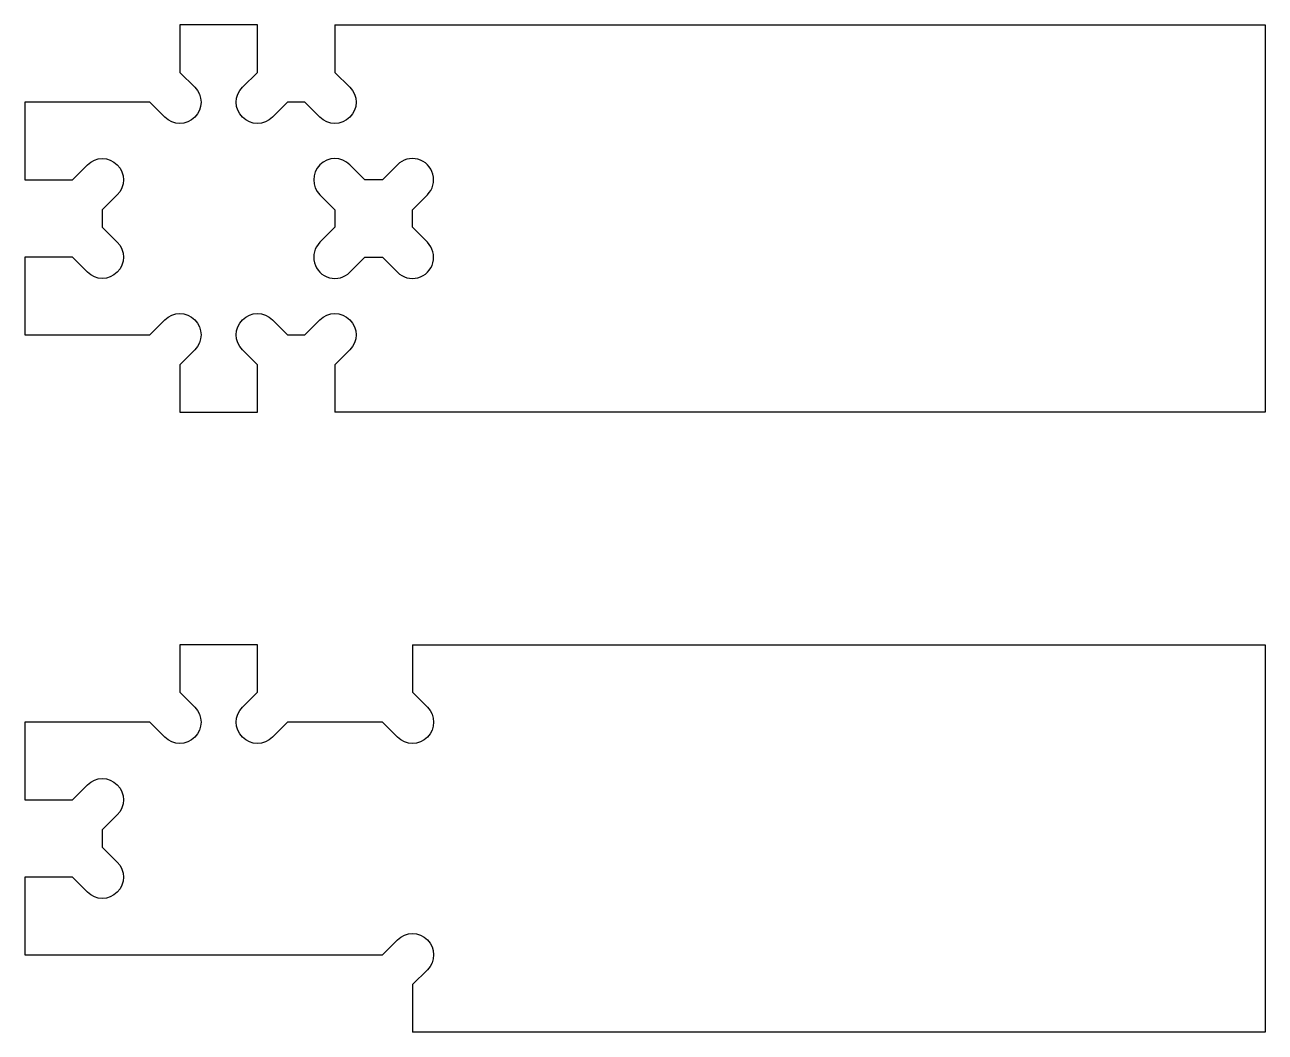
# Model space of a CAD drawing. Extents: x 120 to 360, y -142 to 53.
import ezdxf

# ---------------------------------------------------------------- set-up
doc = ezdxf.new("R2010")
doc.units = 0
doc.layers.add('1', color=7, linetype='CONTINUOUS')

msp = doc.modelspace()

# ---------------------------------------------------------------- linework, layer by layer
at = {"layer": '1', "color": 7, "linetype": 'CONTINUOUS'}
for points in [[(179.99881, 52.50022), (179.99881, 43.2985), (179.99881, 43.2985), (182.89795, 40.39936), (182.89795, 40.399361, -0.999999), (177.099674, 34.601085), (177.09967, 34.60108), (174.20053, 37.50022), (174.20053, 37.50022), (170.79709, 37.50022), (170.79709, 37.50022), (167.89794, 34.60108), (167.89794, 34.601085, -0.999998), (162.09967, 40.399355), (162.09967, 40.39936), (164.99881, 43.2985), (164.99881, 43.2985), (164.99881, 52.50022), (164.99881, 52.50022), (149.99881, 52.50022), (149.99881, 52.50022), (149.99881, 43.2985), (149.99881, 43.2985), (152.89795, 40.39936), (152.89795, 40.399361, -0.999999), (147.099674, 34.601085), (147.09967, 34.60108), (144.20053, 37.50022), (144.20053, 37.50022), (119.99881, 37.50022), (119.99881, 37.50022), (119.99881, 22.50022), (119.99881, 22.50022), (129.20053, 22.50022), (129.20053, 22.50022), (132.09967, 25.39936), (132.099674, 25.399365, -0.999999), (137.89795, 19.601089), (137.89795, 19.60108), (134.99881, 16.70194), (134.99881, 16.70194), (134.99881, 13.2985), (134.99881, 13.2985), (137.89795, 10.39936), (137.89795, 10.399361, -0.999999), (132.099674, 4.601085), (132.09967, 4.60108), (129.20053, 7.50022), (129.20053, 7.50022), (119.99881, 7.50022), (119.99881, 7.50022), (119.99881, -7.49978), (119.99881, -7.49978), (144.20053, -7.49978), (144.20053, -7.49978), (147.09967, -4.60064), (147.099674, -4.600635, -0.999999), (152.89795, -10.398911), (152.89795, -10.39892), (149.99881, -13.29805), (149.99881, -13.29805), (149.99881, -22.49977), (149.99881, -22.49977), (164.99881, -22.49977), (164.99881, -22.49977), (164.99881, -13.29805), (164.99881, -13.29805), (162.09967, -10.39892), (162.09967, -10.398911, -0.999999), (167.897946, -4.600635), (167.89795, -4.60064), (170.79709, -7.49978), (170.79709, -7.49978), (174.20053, -7.49978), (174.20053, -7.49978), (177.09967, -4.60064), (177.099674, -4.600635, -0.999999), (182.89795, -10.398911), (182.89795, -10.39892), (179.99881, -13.29805), (179.99881, -13.29805), (179.99881, -22.49977)], [(194.99881, -67.49978), (194.99881, -76.7015), (194.99881, -76.7015), (197.89795, -79.60064), (197.89795, -79.600639, -0.999999), (192.099674, -85.398915), (192.09967, -85.39892), (189.20053, -82.49978), (189.20053, -82.49978), (170.79709, -82.49978), (170.79709, -82.49978), (167.89795, -85.39892), (167.897946, -85.398915, -0.999999), (162.09967, -79.600639), (162.09967, -79.60064), (164.99881, -76.7015), (164.99881, -76.7015), (164.99881, -67.49978), (164.99881, -67.49978), (149.99881, -67.49978), (149.99881, -67.49978), (149.99881, -76.7015), (149.99881, -76.7015), (152.89795, -79.60064), (152.89795, -79.600639, -0.999999), (147.099674, -85.398915), (147.09967, -85.39892), (144.20053, -82.49978), (144.20053, -82.49978), (119.99881, -82.49978), (119.99881, -82.49978), (119.99881, -97.49978), (119.99881, -97.49978), (129.20053, -97.49978), (129.20053, -97.49978), (132.09967, -94.60064), (132.099674, -94.600635, -0.999999), (137.89795, -100.398911), (137.89795, -100.39892), (134.99881, -103.29806), (134.99881, -103.29806), (134.99881, -106.7015), (134.99881, -106.7015), (137.89795, -109.60064), (137.89795, -109.600639, -0.999999), (132.099674, -115.398915), (132.09967, -115.39892), (129.20053, -112.49978), (129.20053, -112.49978), (119.99881, -112.49978), (119.99881, -112.49978), (119.99881, -127.49978), (119.99881, -127.49978), (189.20053, -127.49978), (189.20053, -127.49978), (192.09967, -124.60064), (192.099674, -124.600635, -0.999999), (197.89795, -130.398911), (197.89795, -130.39892), (194.99881, -133.29806), (194.99881, -133.29806), (194.99881, -142.49978)]]:
    msp.add_lwpolyline(points, format="xyb", dxfattribs=at)
for points in [[(179.99881, 52.50022), (359.99881, 52.50022), (359.99881, 52.50022), (359.99881, -22.49977), (359.99881, -22.49977), (179.99881, -22.49977)], [(194.99881, -67.49978), (359.99881, -67.49978), (359.99881, -67.49978), (359.99881, -142.49978), (359.99881, -142.49978), (194.99881, -142.49978)]]:
    msp.add_lwpolyline(points, dxfattribs=at)
msp.add_lwpolyline([(189.20054, 22.50022), (185.79709, 22.50022), (185.79709, 22.50022), (182.89795, 25.39936), (182.897946, 25.399365, 0.999999), (177.09967, 19.601089), (177.09967, 19.60108), (179.99881, 16.70194), (179.99881, 16.70194), (179.99881, 13.2985), (179.99881, 13.2985), (177.09967, 10.39936), (177.09967, 10.399365, 1), (182.89795, 4.601085), (182.89795, 4.60108), (185.79709, 7.50022), (185.79709, 7.50022), (189.20053, 7.50022), (189.20053, 7.50022), (192.09967, 4.60108), (192.099672, 4.601082, 1.001161), (197.891214, 10.406076), (197.90467, 10.39262), (194.99881, 13.29848), (194.99881, 13.29848), (194.99881, 16.70195), (194.99881, 16.70195), (197.90198, 19.60512), (197.893914, 19.597054, 1.001392), (192.095644, 25.395324), (192.10371, 25.40339)], format="xyb", close=True, dxfattribs=at)

doc.saveas('drawing.dxf')
